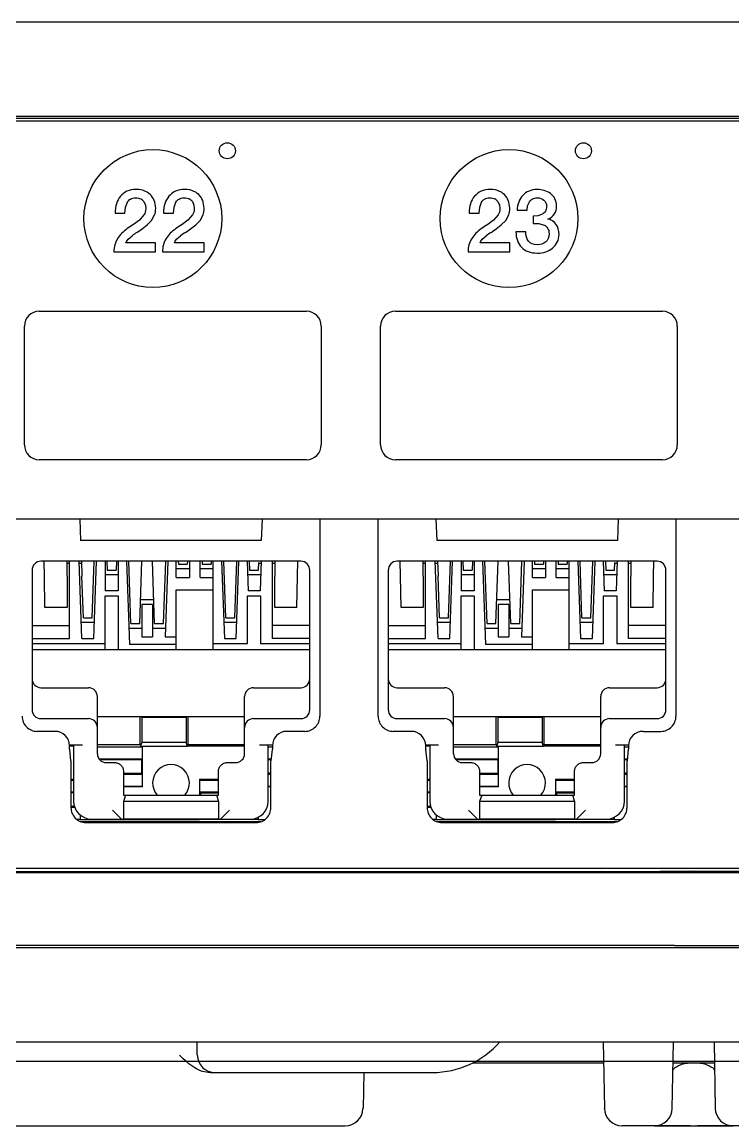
# Model space of a CAD drawing. Header units: millimetres. Extents: x -1589 to 88627, y 12943 to 76663.
# Drawn here: x 16722.9 to 17027.2, y 57218.8 to 57690.9 of the extents above; entities that cross this region are included whole.
import ezdxf

# ---------------------------------------------------------------- set-up
doc = ezdxf.new("R2010")
doc.units = ezdxf.units.MM
doc.header["$LTSCALE"] = 200
for name, color, linetype in [('3_ALL_AXES', 7, 'Continuous'), ('7__ALL_ROUNDS', 7, 'Continuous'), ('8_ALL_COSMETICS', 7, 'Continuous'), ('ztemper', 7, 'Continuous')]:
    doc.layers.add(name, color=color, linetype=linetype)

# ---------------------------------------------------------------- blocks, each defined once
blk = doc.blocks.new('entry')
at = {"color": 7}
blk.add_line((223.489, 44.45), (-223.489, 44.45), dxfattribs=at)
blk = doc.blocks.new('360 iPatch Cat6 24Port Panel')
at = {"color": 7, "linetype": 'Continuous', "lineweight": 25}
for p, q in [((108884.598, 33181.446), (108463.775, 33181.446)), ((108872.852, 33177.473), (108475.522, 33177.473)), ((108476.353, 33177.672), (108872.021, 33177.672)), ((108796.118, 33177.588), (108855.03, 33177.588)), ((108855.03, 33177.588), (108855.042, 33177.594)), ((108855.042, 33177.594), (108864.537, 33177.594)), ((108831.179, 33161.52), (108831.208, 33160.664)), ((108838.487, 33161.52), (108838.457, 33160.664)), ((108840.806, 33161.52), (108840.806, 33153.619)), ((108843.146, 33153.619), (108843.146, 33161.52)), ((108845.465, 33161.52), (108845.495, 33160.664)), ((108852.774, 33161.52), (108852.744, 33160.664)), ((108855.092, 33161.52), (108855.092, 33153.619)), ((108838.457, 33160.664), (108831.208, 33160.664)), ((108852.744, 33160.664), (108845.495, 33160.664)), ((108830.761, 33156.735), (108830.761, 33159.831)), ((108831.26, 33156.735), (108831.152, 33159.831)), ((108831.678, 33157.569), (108831.757, 33159.831)), ((108831.739, 33156.735), (108831.847, 33159.831)), ((108832.19, 33159.831), (108832.19, 33158.64)), ((108832.261, 33159.831), (108832.273, 33159.473)), ((108832.643, 33159.831), (108832.63, 33159.473)), ((108832.714, 33159.831), (108832.714, 33158.64)), ((108833.048, 33159.831), (108833.165, 33156.497)), ((108833.226, 33157.33), (108833.138, 33159.831)), ((108833.583, 33157.33), (108833.67, 33159.831)), ((108834.178, 33157.33), (108834.091, 33159.831)), ((108834.535, 33157.33), (108834.623, 33159.831)), ((108834.713, 33159.831), (108834.607, 33156.801)), ((108835.047, 33159.182), (108835.047, 33159.831)), ((108835.126, 33159.831), (108835.131, 33159.711)), ((108835.131, 33159.711), (108835.488, 33159.711)), ((108835.492, 33159.831), (108835.488, 33159.711)), ((108835.571, 33159.831), (108835.571, 33159.182)), ((108836, 33159.182), (108836, 33159.831)), ((108836.079, 33159.831), (108836.083, 33159.711)), ((108836.083, 33159.711), (108836.44, 33159.711)), ((108836.444, 33159.831), (108836.44, 33159.711)), ((108836.523, 33156.299), (108836.523, 33159.831)), ((108836.866, 33159.831), (108836.975, 33156.735)), ((108837.035, 33157.569), (108836.956, 33159.831)), ((108837.393, 33157.569), (108837.472, 33159.831)), ((108837.453, 33156.735), (108837.562, 33159.831)), ((108837.885, 33159.831), (108837.927, 33158.64)), ((108837.975, 33159.831), (108837.988, 33159.473)), ((108838.447, 33159.831), (108838.406, 33158.64)), ((108838.905, 33156.735), (108838.905, 33159.831)), ((108845.048, 33156.735), (108845.048, 33159.831)), ((108845.546, 33156.735), (108845.438, 33159.831)), ((108845.964, 33157.569), (108846.043, 33159.831)), ((108846.025, 33156.735), (108846.133, 33159.831)), ((108846.476, 33159.831), (108846.476, 33158.64)), ((108846.547, 33159.831), (108846.56, 33159.473)), ((108846.929, 33159.831), (108846.917, 33159.473)), ((108847, 33159.831), (108847, 33158.64)), ((108847.335, 33159.831), (108847.451, 33156.497)), ((108847.512, 33157.33), (108847.425, 33159.831)), ((108847.869, 33157.33), (108847.956, 33159.831)), ((108848.464, 33157.33), (108848.377, 33159.831)), ((108848.822, 33157.33), (108848.909, 33159.831)), ((108848.999, 33159.831), (108848.893, 33156.801)), ((108849.334, 33159.182), (108849.334, 33159.831)), ((108849.413, 33159.831), (108849.417, 33159.711)), ((108849.417, 33159.711), (108849.774, 33159.711)), ((108849.778, 33159.831), (108849.774, 33159.711)), ((108849.857, 33159.831), (108849.857, 33159.182)), ((108850.286, 33159.182), (108850.286, 33159.831)), ((108850.365, 33159.831), (108850.369, 33159.711)), ((108850.369, 33159.711), (108850.726, 33159.711)), ((108850.731, 33159.831), (108850.726, 33159.711)), ((108850.81, 33156.299), (108850.81, 33159.831)), ((108851.153, 33159.831), (108851.261, 33156.735)), ((108851.322, 33157.569), (108851.243, 33159.831)), ((108851.679, 33157.569), (108851.758, 33159.831)), ((108851.74, 33156.735), (108851.848, 33159.831)), ((108852.172, 33159.831), (108852.213, 33158.64)), ((108852.262, 33159.831), (108852.274, 33159.473)), ((108852.734, 33159.831), (108852.692, 33158.64)), ((108853.191, 33156.735), (108853.191, 33159.831)), ((108831.321, 33157.569), (108831.263, 33159.235)), ((108832.714, 33159.283), (108832.19, 33159.283)), ((108832.273, 33159.473), (108832.63, 33159.473)), ((108835.571, 33159.521), (108835.047, 33159.521)), ((108835.047, 33159.182), (108835.571, 33159.182)), ((108836.523, 33159.521), (108836, 33159.521)), ((108836, 33159.182), (108836.523, 33159.182)), ((108838.428, 33159.283), (108837.904, 33159.283)), ((108837.988, 33159.473), (108838.345, 33159.473)), ((108845.607, 33157.569), (108845.549, 33159.235)), ((108847, 33159.283), (108846.476, 33159.283)), ((108846.56, 33159.473), (108846.917, 33159.473)), ((108849.857, 33159.521), (108849.334, 33159.521)), ((108849.334, 33159.182), (108849.857, 33159.182)), ((108850.81, 33159.521), (108850.286, 33159.521)), ((108850.286, 33159.182), (108850.81, 33159.182)), ((108852.715, 33159.283), (108852.191, 33159.283)), ((108852.274, 33159.473), (108852.631, 33159.473)), ((108832.714, 33158.64), (108832.19, 33158.64)), ((108832.19, 33158.442), (108832.714, 33158.442)), ((108832.19, 33156.299), (108832.19, 33158.442)), ((108832.714, 33158.442), (108832.714, 33156.299)), ((108834.145, 33158.283), (108833.616, 33158.283)), ((108835.047, 33158.68), (108836.523, 33158.68)), ((108835.047, 33156.299), (108835.047, 33158.68)), ((108837.904, 33158.442), (108838.428, 33158.442)), ((108837.904, 33156.537), (108837.904, 33158.442)), ((108838.406, 33158.64), (108837.927, 33158.64)), ((108838.428, 33158.442), (108838.428, 33156.537)), ((108847, 33158.64), (108846.476, 33158.64)), ((108846.476, 33158.442), (108847, 33158.442)), ((108846.476, 33156.299), (108846.476, 33158.442)), ((108847, 33158.442), (108847, 33156.299)), ((108848.431, 33158.283), (108847.902, 33158.283)), ((108849.334, 33158.68), (108850.81, 33158.68)), ((108849.334, 33156.299), (108849.334, 33158.68)), ((108852.191, 33158.442), (108852.715, 33158.442)), ((108852.191, 33156.537), (108852.191, 33158.442)), ((108852.692, 33158.64), (108852.213, 33158.64)), ((108852.715, 33158.442), (108852.715, 33156.537)), ((108834.095, 33158.092), (108833.666, 33158.092)), ((108833.666, 33158.092), (108833.666, 33156.801)), ((108834.095, 33158.092), (108834.095, 33156.801)), ((108848.381, 33158.092), (108847.953, 33158.092)), ((108847.953, 33158.092), (108847.953, 33156.801)), ((108848.381, 33158.092), (108848.381, 33156.801)), ((108831.321, 33157.569), (108831.678, 33157.569)), ((108837.035, 33157.569), (108837.393, 33157.569)), ((108845.607, 33157.569), (108845.964, 33157.569)), ((108851.322, 33157.569), (108851.679, 33157.569)), ((108829.261, 33157.252), (108830.761, 33157.252)), ((108831.761, 33157.378), (108831.238, 33157.378)), ((108833.666, 33157.14), (108833.142, 33157.14)), ((108833.226, 33157.33), (108833.583, 33157.33)), ((108834.619, 33157.14), (108834.095, 33157.14)), ((108834.178, 33157.33), (108834.535, 33157.33)), ((108837.476, 33157.378), (108836.952, 33157.378)), ((108840.405, 33157.252), (108838.905, 33157.252)), ((108843.548, 33157.252), (108845.048, 33157.252)), ((108846.048, 33157.378), (108845.524, 33157.378)), ((108847.953, 33157.14), (108847.429, 33157.14)), ((108847.512, 33157.33), (108847.869, 33157.33)), ((108848.905, 33157.14), (108848.381, 33157.14)), ((108848.464, 33157.33), (108848.822, 33157.33)), ((108851.762, 33157.378), (108851.238, 33157.378)), ((108854.691, 33157.252), (108853.191, 33157.252)), ((108829.261, 33156.735), (108830.761, 33156.735)), ((108829.261, 33156.537), (108832.19, 33156.537)), ((108831.26, 33156.735), (108831.739, 33156.735)), ((108833.666, 33156.801), (108834.095, 33156.801)), ((108834.607, 33156.801), (108835.047, 33156.801)), ((108836.523, 33156.537), (108837.904, 33156.537)), ((108836.975, 33156.735), (108837.453, 33156.735)), ((108838.428, 33156.537), (108840.405, 33156.537)), ((108840.405, 33156.735), (108838.905, 33156.735)), ((108843.548, 33156.735), (108845.048, 33156.735)), ((108843.548, 33156.537), (108846.476, 33156.537)), ((108845.546, 33156.735), (108846.025, 33156.735)), ((108847.953, 33156.801), (108848.381, 33156.801)), ((108848.893, 33156.801), (108849.334, 33156.801)), ((108850.81, 33156.537), (108852.191, 33156.537)), ((108851.261, 33156.735), (108851.74, 33156.735)), ((108852.715, 33156.537), (108854.691, 33156.537)), ((108854.691, 33156.735), (108853.191, 33156.735)), ((108829.261, 33156.299), (108840.405, 33156.299)), ((108835.047, 33156.497), (108833.165, 33156.497)), ((108843.548, 33156.299), (108854.691, 33156.299)), ((108849.334, 33156.497), (108847.451, 33156.497)), ((108837.785, 33153.592), (108831.88, 33153.592)), ((108833.597, 33152.489), (108833.597, 33153.592)), ((108835.443, 33153.573), (108833.659, 33153.573)), ((108833.659, 33153.573), (108833.661, 33152.565)), ((108835.443, 33153.573), (108835.441, 33152.565)), ((108835.505, 33153.592), (108835.505, 33152.489)), ((108852.072, 33153.592), (108846.167, 33153.592)), ((108847.883, 33152.489), (108847.883, 33153.592)), ((108849.729, 33153.573), (108847.946, 33153.573)), ((108847.946, 33153.573), (108847.947, 33152.565)), ((108849.729, 33153.573), (108849.728, 33152.565)), ((108849.792, 33153.592), (108849.792, 33152.489)), ((108830.182, 33153.012), (108829.467, 33153.012)), ((108840.199, 33153.012), (108839.484, 33153.012)), ((108844.468, 33153.012), (108843.753, 33153.012)), ((108853.771, 33153.012), (108854.485, 33153.012)), ((108833.661, 33152.565), (108833.616, 33152.427)), ((108835.441, 33152.565), (108833.661, 33152.565)), ((108835.494, 33152.403), (108835.441, 33152.565)), ((108847.947, 33152.565), (108847.902, 33152.427)), ((108849.728, 33152.565), (108847.947, 33152.565)), ((108849.781, 33152.403), (108849.728, 33152.565)), ((108830.765, 33152.304), (108830.765, 33152.429)), ((108830.928, 33152.422), (108830.765, 33152.422)), ((108830.765, 33152.304), (108830.777, 33152.285)), ((108830.822, 33151.83), (108830.777, 33152.285)), ((108831.88, 33152.489), (108833.597, 33152.489)), ((108831.88, 33152.395), (108833.69, 33152.395)), ((108833.597, 33152.489), (108833.61, 33152.41)), ((108833.69, 33152.41), (108833.61, 33152.41)), ((108835.494, 33152.403), (108833.69, 33152.403)), ((108833.69, 33150.793), (108833.69, 33152.403)), ((108835.505, 33152.489), (108835.494, 33152.422)), ((108837.785, 33152.422), (108835.494, 33152.422)), ((108835.494, 33152.422), (108835.494, 33152.403)), ((108835.505, 33152.489), (108837.785, 33152.489)), ((108838.738, 33152.395), (108838.901, 33152.395)), ((108838.889, 33152.285), (108838.844, 33151.83)), ((108838.901, 33152.304), (108838.889, 33152.285)), ((108838.901, 33152.429), (108838.901, 33152.304)), ((108845.051, 33152.304), (108845.051, 33152.429)), ((108845.214, 33152.422), (108845.051, 33152.422)), ((108845.051, 33152.304), (108845.063, 33152.285)), ((108845.108, 33151.83), (108845.063, 33152.285)), ((108846.167, 33152.489), (108847.883, 33152.489)), ((108846.167, 33152.395), (108847.976, 33152.395)), ((108847.883, 33152.489), (108847.896, 33152.41)), ((108847.976, 33152.41), (108847.896, 33152.41)), ((108849.781, 33152.403), (108847.976, 33152.403)), ((108847.976, 33150.793), (108847.976, 33152.403)), ((108849.792, 33152.489), (108849.781, 33152.422)), ((108852.072, 33152.422), (108849.781, 33152.422)), ((108849.781, 33152.422), (108849.781, 33152.403)), ((108849.792, 33152.489), (108852.072, 33152.489)), ((108853.024, 33152.395), (108853.187, 33152.395)), ((108853.175, 33152.285), (108853.13, 33151.83)), ((108853.187, 33152.304), (108853.175, 33152.285)), ((108853.187, 33152.429), (108853.187, 33152.304)), ((108830.822, 33151.83), (108830.822, 33149.953)), ((108831.943, 33151.915), (108833.69, 33151.915)), ((108831.97, 33151.881), (108833.69, 33151.881)), ((108833.654, 33151.881), (108833.654, 33151.334)), ((108838.738, 33151.915), (108838.844, 33151.915)), ((108838.738, 33151.881), (108838.844, 33151.881)), ((108838.844, 33149.953), (108838.844, 33151.83)), ((108845.108, 33151.83), (108845.108, 33149.953)), ((108846.229, 33151.915), (108847.976, 33151.915)), ((108846.257, 33151.881), (108847.976, 33151.881)), ((108847.941, 33151.881), (108847.941, 33151.334)), ((108853.024, 33151.915), (108853.13, 33151.915)), ((108853.024, 33151.881), (108853.13, 33151.881)), ((108853.13, 33149.953), (108853.13, 33151.83)), ((108832.928, 33151.334), (108833.69, 33151.334)), ((108832.928, 33151.3), (108833.69, 33151.3)), ((108838.844, 33151.334), (108838.738, 33151.334)), ((108838.738, 33151.3), (108838.844, 33151.3)), ((108847.214, 33151.334), (108847.976, 33151.334)), ((108847.214, 33151.3), (108847.976, 33151.3)), ((108853.13, 33151.334), (108853.024, 33151.334)), ((108853.024, 33151.3), (108853.13, 33151.3)), ((108830.822, 33151.089), (108830.928, 33151.089)), ((108830.822, 33151.061), (108830.928, 33151.061)), ((108832.928, 33150.82), (108833.69, 33150.82)), ((108833.69, 33150.793), (108832.928, 33150.793)), ((108835.976, 33151.089), (108836.738, 33151.089)), ((108835.976, 33151.089), (108835.976, 33150.449)), ((108835.976, 33151.061), (108836.738, 33151.061)), ((108838.738, 33150.82), (108838.844, 33150.82)), ((108838.844, 33150.793), (108838.738, 33150.793)), ((108845.108, 33151.089), (108845.214, 33151.089)), ((108845.108, 33151.061), (108845.214, 33151.061)), ((108847.214, 33150.82), (108847.976, 33150.82)), ((108847.976, 33150.793), (108847.214, 33150.793)), ((108850.262, 33151.089), (108851.024, 33151.089)), ((108850.262, 33151.089), (108850.262, 33150.449)), ((108850.262, 33151.061), (108851.024, 33151.061)), ((108853.024, 33150.82), (108853.13, 33150.82)), ((108853.13, 33150.793), (108853.024, 33150.793)), ((108830.822, 33150.582), (108830.928, 33150.582)), ((108830.928, 33150.548), (108830.822, 33150.548)), ((108832.928, 33150.449), (108836.738, 33150.449)), ((108833.011, 33150.449), (108832.928, 33150.194)), ((108835.976, 33150.582), (108836.738, 33150.582)), ((108835.976, 33150.548), (108836.738, 33150.548)), ((108836.012, 33150.548), (108836.012, 33150.449)), ((108836.654, 33150.449), (108836.738, 33150.194)), ((108845.108, 33150.582), (108845.214, 33150.582)), ((108845.214, 33150.548), (108845.108, 33150.548)), ((108847.214, 33150.449), (108851.024, 33150.449)), ((108847.298, 33150.449), (108847.214, 33150.194)), ((108850.262, 33150.582), (108851.024, 33150.582)), ((108850.262, 33150.548), (108851.024, 33150.548)), ((108850.298, 33150.548), (108850.298, 33150.449)), ((108850.941, 33150.449), (108851.024, 33150.194)), ((108830.964, 33150), (108830.822, 33150)), ((108830.822, 33149.967), (108830.976, 33149.967)), ((108836.738, 33150.194), (108832.928, 33150.194)), ((108832.928, 33150.194), (108832.928, 33149.497)), ((108836.738, 33150.194), (108836.738, 33149.497)), ((108845.25, 33150), (108845.108, 33150)), ((108845.108, 33149.967), (108845.262, 33149.967)), ((108851.024, 33150.194), (108847.214, 33150.194)), ((108847.214, 33150.194), (108847.214, 33149.497)), ((108851.024, 33150.194), (108851.024, 33149.497)), ((108831.052, 33149.487), (108831.19, 33149.487)), ((108831.19, 33149.66), (108831.19, 33149.459)), ((108835.976, 33149.459), (108831.19, 33149.459)), ((108836.738, 33149.497), (108832.928, 33149.497)), ((108835.976, 33149.497), (108835.976, 33149.459)), ((108835.976, 33149.487), (108838.333, 33149.487)), ((108838.333, 33149.567), (108838.333, 33149.459)), ((108838.581, 33149.459), (108838.333, 33149.459)), ((108845.338, 33149.487), (108845.476, 33149.487)), ((108845.476, 33149.66), (108845.476, 33149.459)), ((108850.262, 33149.459), (108845.476, 33149.459)), ((108851.024, 33149.497), (108847.214, 33149.497)), ((108850.262, 33149.497), (108850.262, 33149.459)), ((108850.262, 33149.487), (108852.619, 33149.487)), ((108852.619, 33149.567), (108852.619, 33149.459)), ((108852.867, 33149.459), (108852.619, 33149.459)), ((108831.223, 33149.393), (108838.443, 33149.393)), ((108845.509, 33149.393), (108852.729, 33149.393)), ((108785.287, 33147.521), (108870.242, 33147.521)), ((108870.242, 33147.338), (108785.287, 33147.338)), ((108800.924, 33147.39), (108854.456, 33147.39)), ((108830.538, 33147.366), (108830.684, 33147.395)), ((108852.241, 33147.366), (108852.096, 33147.395)), ((108854.31, 33147.366), (108854.456, 33147.395)), ((108854.456, 33147.39), (108854.477, 33147.41)), ((108854.477, 33147.41), (108855.667, 33147.41)), ((108855.688, 33147.39), (108855.667, 33147.41)), ((108855.834, 33147.366), (108855.688, 33147.395)), ((108870.242, 33147.39), (108855.688, 33147.39)), ((108872.021, 33144.338), (108476.353, 33144.338)), ((108855.03, 33144.422), (108796.118, 33144.422)), ((108855.03, 33144.422), (108855.042, 33144.416)), ((108864.537, 33144.416), (108855.042, 33144.416)), ((108463.736, 33140.564), (108884.638, 33140.564)), ((108835.887, 33140.039), (108835.878, 33140.564)), ((108846.925, 33139.718), (108852.189, 33139.718)), ((108854.974, 33139.718), (108856.635, 33139.718)), ((108842.574, 33139.337), (108842.537, 33137.89)), ((108814.754, 33137.194), (108841.822, 33137.194)), ((108854.228, 33137.196), (108852.935, 33137.196))]:
    blk.add_line(p, q, dxfattribs=at)
at = {"ltscale": 2}
for centre, radius in [((108837.094, 33176.287), 0.323), ((108851.38, 33176.287), 0.323), ((108834.106, 33173.57), 2.764), ((108848.393, 33173.57), 2.764)]:
    blk.add_circle(centre, radius, dxfattribs=at)
at = {"color": 7, "linetype": 'Continuous', "lineweight": 25}
for centre, radius, start, end in [((108829.467, 33153.619), 0.607, 179.9869, 270.0087), ((108840.199, 33153.619), 0.607, 269.9869, 0.0087), ((108843.753, 33153.619), 0.607, 179.9869, 270.0087), ((108854.485, 33153.619), 0.607, 269.9869, 0.0087), ((108830.182, 33152.429), 0.583, 0, 90), ((108839.484, 33152.429), 0.583, 90, 180), ((108844.468, 33152.429), 0.583, 0, 90), ((108853.771, 33152.429), 0.583, 90, 180), ((108834.833, 33150.941), 0.738, 317.4851, 222.5147), ((108849.119, 33150.941), 0.738, 317.4851, 222.5147), ((108841.822, 33137.909), 0.714, 270.0013, 358.5)]:
    blk.add_arc(centre, radius, start, end, dxfattribs=at)
at = {"layer": '3_ALL_AXES', "color": 7, "linetype": 'Continuous', "lineweight": 25}
for p, q in [((108830.666, 33159.235), (108830.666, 33159.831)), ((108831.242, 33159.831), (108831.263, 33159.235)), ((108839, 33159.831), (108839, 33159.235)), ((108844.952, 33159.235), (108844.952, 33159.831)), ((108845.528, 33159.831), (108845.549, 33159.235)), ((108853.286, 33159.831), (108853.286, 33159.235)), ((108829.777, 33157.979), (108829.755, 33159.235)), ((108839.889, 33157.979), (108839.911, 33159.235)), ((108844.063, 33157.979), (108844.041, 33159.235)), ((108854.175, 33157.979), (108854.197, 33159.235))]:
    blk.add_line(p, q, dxfattribs=at)
at = {"layer": '7__ALL_ROUNDS', "color": 7, "linetype": 'Continuous', "lineweight": 25}
for p, q in [((108869.647, 33161.52), (108785.882, 33161.52)), ((108840.047, 33159.831), (108829.618, 33159.831)), ((108829.755, 33159.235), (108829.745, 33159.831)), ((108830.761, 33159.742), (108830.666, 33159.742)), ((108831.245, 33159.742), (108831.155, 33159.742)), ((108838.345, 33159.473), (108838.356, 33159.786)), ((108838.444, 33159.742), (108838.354, 33159.742)), ((108839, 33159.742), (108838.905, 33159.742)), ((108839.911, 33159.235), (108839.921, 33159.831)), ((108854.334, 33159.831), (108843.905, 33159.831)), ((108844.041, 33159.235), (108844.031, 33159.831)), ((108845.048, 33159.742), (108844.952, 33159.742)), ((108845.531, 33159.742), (108845.441, 33159.742)), ((108852.631, 33159.473), (108852.642, 33159.786)), ((108852.731, 33159.742), (108852.641, 33159.742)), ((108853.286, 33159.742), (108853.191, 33159.742)), ((108854.197, 33159.235), (108854.208, 33159.831)), ((108829.261, 33159.473), (108829.261, 33153.878)), ((108830.666, 33159.235), (108830.666, 33157.979)), ((108839, 33157.979), (108839, 33159.235)), ((108840.405, 33153.878), (108840.405, 33159.473)), ((108843.548, 33159.473), (108843.548, 33153.878)), ((108844.952, 33159.235), (108844.952, 33157.979)), ((108853.286, 33157.979), (108853.286, 33159.235)), ((108854.691, 33153.878), (108854.691, 33159.473)), ((108834.145, 33158.283), (108833.616, 33158.283)), ((108848.431, 33158.283), (108847.902, 33158.283)), ((108830.666, 33157.979), (108829.777, 33157.979)), ((108839.889, 33157.979), (108839, 33157.979)), ((108844.952, 33157.979), (108844.063, 33157.979)), ((108854.175, 33157.979), (108853.286, 33157.979)), ((108829.618, 33154.762), (108831.523, 33154.762)), ((108838.143, 33154.762), (108840.047, 33154.762)), ((108843.905, 33154.762), (108845.81, 33154.762)), ((108852.429, 33154.762), (108854.334, 33154.762)), ((108831.88, 33152.116), (108831.88, 33154.404)), ((108837.785, 33152.116), (108837.785, 33154.404)), ((108846.167, 33152.116), (108846.167, 33154.404)), ((108852.072, 33152.116), (108852.072, 33154.404)), ((108829.618, 33153.521), (108831.523, 33153.521)), ((108838.143, 33153.521), (108840.047, 33153.521)), ((108843.905, 33153.521), (108845.81, 33153.521)), ((108852.429, 33153.521), (108854.334, 33153.521)), ((108830.758, 33152.473), (108831.285, 33152.473)), ((108830.928, 33152.473), (108830.928, 33150.211)), ((108838.381, 33152.473), (108838.908, 33152.473)), ((108838.738, 33150.211), (108838.738, 33152.473)), ((108845.044, 33152.473), (108845.571, 33152.473)), ((108845.214, 33152.473), (108845.214, 33150.211)), ((108852.667, 33152.473), (108853.194, 33152.473)), ((108853.024, 33150.211), (108853.024, 33152.473)), ((108832.238, 33151.759), (108832.57, 33151.759)), ((108837.096, 33151.759), (108837.428, 33151.759)), ((108846.524, 33151.759), (108846.856, 33151.759)), ((108851.383, 33151.759), (108851.715, 33151.759)), ((108832.928, 33151.402), (108832.928, 33150.449)), ((108836.738, 33150.449), (108836.738, 33151.402)), ((108847.214, 33151.402), (108847.214, 33150.449)), ((108851.024, 33150.449), (108851.024, 33151.402)), ((108831.642, 33149.497), (108832.928, 33149.497)), ((108832.822, 33149.519), (108832.486, 33149.854)), ((108832.842, 33149.498), (108832.822, 33149.519)), ((108836.738, 33149.497), (108838.024, 33149.497)), ((108836.824, 33149.498), (108836.844, 33149.519)), ((108836.844, 33149.519), (108837.18, 33149.854)), ((108845.929, 33149.497), (108847.214, 33149.497)), ((108847.108, 33149.519), (108846.773, 33149.854)), ((108847.128, 33149.498), (108847.108, 33149.519)), ((108851.024, 33149.497), (108852.31, 33149.497)), ((108851.11, 33149.498), (108851.13, 33149.519)), ((108851.13, 33149.519), (108851.466, 33149.854)), ((108831.417, 33149.358), (108838.249, 33149.358)), ((108845.703, 33149.358), (108852.535, 33149.358)), ((108835.887, 33140.039), (108835.878, 33140.564)), ((108852.174, 33140.564), (108852.22, 33137.898)), ((108854.942, 33137.898), (108854.988, 33140.564)), ((108856.62, 33140.564), (108856.666, 33137.898)), ((108836.4, 33139.337), (108845.334, 33139.337)), ((108852.22, 33137.898), (108852.22, 33137.904)), ((108855.657, 33137.196), (108852.935, 33137.196)), ((108854.234, 33137.198), (108855.952, 33137.199)), ((108855.952, 33137.199), (108857.375, 33137.198)), ((108858.661, 33137.196), (108855.952, 33137.196))]:
    blk.add_line(p, q, dxfattribs=at)
for centre, radius, start, end in [((108829.618, 33159.473), 0.357, 90, 180), ((108840.047, 33159.473), 0.357, 0, 90), ((108843.905, 33159.473), 0.357, 90, 180), ((108854.334, 33159.473), 0.357, 0, 90), ((108829.619, 33155.119), 0.357, 179.9563, 269.9562), ((108831.523, 33154.404), 0.357, 359.9563, 89.9562), ((108838.143, 33154.404), 0.357, 90.0438, 180.0437), ((108840.047, 33155.119), 0.357, 270.0438, 0.0437), ((108843.905, 33155.119), 0.357, 179.9563, 269.9562), ((108845.809, 33154.404), 0.357, 359.9563, 89.9562), ((108852.429, 33154.404), 0.357, 90.0438, 180.0437), ((108854.333, 33155.119), 0.357, 270.0438, 0.0437), ((108829.618, 33153.878), 0.357, 180, 270), ((108840.047, 33153.878), 0.357, 270, 0), ((108843.905, 33153.878), 0.357, 180, 270), ((108854.334, 33153.878), 0.357, 270, 0), ((108831.523, 33153.164), 0.357, 0, 90), ((108838.143, 33153.164), 0.357, 90, 180), ((108845.81, 33153.164), 0.357, 0, 90), ((108852.429, 33153.164), 0.357, 90, 180), ((108832.238, 33152.116), 0.357, 180, 270), ((108837.428, 33152.116), 0.357, 270, 0), ((108846.524, 33152.116), 0.357, 180, 270), ((108851.715, 33152.116), 0.357, 270, 0), ((108831.417, 33149.953), 0.595, 179.9965, 270.0035), ((108831.642, 33150.211), 0.714, 180, 270), ((108838.024, 33150.211), 0.714, 270, 0), ((108838.249, 33149.953), 0.595, 269.9965, 0.0035), ((108845.703, 33149.953), 0.595, 179.9965, 270.0035), ((108845.929, 33150.211), 0.714, 180, 270), ((108852.31, 33150.211), 0.714, 270, 0), ((108852.535, 33149.953), 0.595, 269.9965, 0.0035), ((108845.334, 33142.909), 3.572, 269.9999, 318.858), ((108836.602, 33140.052), 0.714, 181, 270), ((108852.935, 33137.911), 0.714, 181, 270), ((108854.228, 33137.911), 0.714, 270, 358.9973), ((108857.381, 33137.911), 0.714, 181, 270)]:
    blk.add_arc(centre, radius, start, end, dxfattribs=at)
for points, start_tangent, end_tangent in [([(108832.57, 33151.759), (108832.639, 33151.752), (108832.707, 33151.732), (108832.768, 33151.699), (108832.823, 33151.654), (108832.868, 33151.6), (108832.901, 33151.539), (108832.921, 33151.471), (108832.928, 33151.402)], (1, 0), (0, -1)), ([(108836.738, 33151.402), (108836.745, 33151.471), (108836.765, 33151.539), (108836.798, 33151.6), (108836.843, 33151.654), (108836.897, 33151.699), (108836.959, 33151.732), (108837.026, 33151.752), (108837.096, 33151.759)], (0, 1), (1, 0)), ([(108846.856, 33151.759), (108846.926, 33151.752), (108846.993, 33151.732), (108847.055, 33151.699), (108847.109, 33151.654), (108847.154, 33151.6), (108847.187, 33151.539), (108847.207, 33151.471), (108847.214, 33151.402)], (1, 0), (0, -1)), ([(108851.024, 33151.402), (108851.031, 33151.471), (108851.051, 33151.539), (108851.085, 33151.6), (108851.129, 33151.654), (108851.184, 33151.699), (108851.246, 33151.732), (108851.313, 33151.752), (108851.383, 33151.759)], (0, 1), (1, 0)), ([(108832.842, 33149.498), (108832.843, 33149.497), (108832.844, 33149.497), (108832.845, 33149.497)], (0.707107, -0.707107), (1, 0)), ([(108836.824, 33149.498), (108836.823, 33149.497), (108836.822, 33149.497), (108836.821, 33149.497)], (-0.707107, -0.707107), (-1, 0)), ([(108847.128, 33149.498), (108847.129, 33149.497), (108847.13, 33149.497), (108847.131, 33149.497)], (0.707107, -0.707107), (1, 0)), ([(108851.11, 33149.498), (108851.109, 33149.497), (108851.108, 33149.497), (108851.107, 33149.497)], (-0.707107, -0.707107), (-1, 0)), ([(108836.4, 33139.337), (108836.1, 33139.382), (108835.786, 33139.52), (108835.477, 33139.746), (108835.174, 33140.033)], (-1, -0.000154), (-0.705872, 0.70834)), ([(108854.968, 33139.414), (108855.006, 33139.484), (108855.114, 33139.568), (108855.28, 33139.649), (108855.48, 33139.705), (108855.621, 33139.723)], (0.017452, 0.999848), (0.998206, 0.059875)), ([(108855.987, 33139.723), (108856.129, 33139.705), (108856.329, 33139.649), (108856.494, 33139.568), (108856.603, 33139.484), (108856.64, 33139.414)], (0.998206, -0.059875), (0.017452, -0.999848))]:
    blk.add_spline(points, degree=3, dxfattribs=dict(at, start_tangent=start_tangent, end_tangent=end_tangent))
at = {"layer": '8_ALL_COSMETICS', "color": 7, "linetype": 'Continuous', "lineweight": 25}
for p, q in [((108833.013, 33174.031), (108833.083, 33174.223)), ((108833.744, 33174.247), (108833.805, 33174.108)), ((108834.221, 33173.982), (108834.181, 33174.23)), ((108834.96, 33174.031), (108835.03, 33174.223)), ((108835.691, 33174.247), (108835.751, 33174.108)), ((108836.168, 33173.982), (108836.128, 33174.23)), ((108847.222, 33174.031), (108847.291, 33174.223)), ((108847.952, 33174.247), (108848.013, 33174.108)), ((108848.429, 33173.982), (108848.389, 33174.23)), ((108849.135, 33174.084), (108849.21, 33174.244)), ((108832.589, 33173.789), (108832.989, 33173.789)), ((108832.989, 33173.789), (108833.013, 33174.031)), ((108833.805, 33174.108), (108833.821, 33173.968)), ((108834.536, 33173.789), (108834.936, 33173.789)), ((108834.936, 33173.789), (108834.96, 33174.031)), ((108835.751, 33174.108), (108835.768, 33173.968)), ((108846.798, 33173.789), (108847.197, 33173.789)), ((108847.197, 33173.789), (108847.222, 33174.031)), ((108848.013, 33174.108), (108848.029, 33173.968)), ((108848.716, 33173.901), (108849.116, 33173.901)), ((108849.116, 33173.901), (108849.135, 33174.084)), ((108833.569, 33173.51), (108833.331, 33173.331)), ((108833.747, 33173.713), (108833.569, 33173.51)), ((108833.877, 33173.314), (108834.052, 33173.496)), ((108834.052, 33173.496), (108834.175, 33173.716)), ((108835.516, 33173.51), (108835.278, 33173.331)), ((108835.694, 33173.713), (108835.516, 33173.51)), ((108835.824, 33173.314), (108835.999, 33173.496)), ((108835.999, 33173.496), (108836.122, 33173.716)), ((108847.777, 33173.51), (108847.539, 33173.331)), ((108847.955, 33173.713), (108847.777, 33173.51)), ((108848.085, 33173.314), (108848.26, 33173.496)), ((108848.26, 33173.496), (108848.383, 33173.716)), ((108849.557, 33173.683), (108849.361, 33173.67)), ((108849.361, 33173.67), (108849.361, 33173.372)), ((108849.361, 33173.372), (108849.592, 33173.365)), ((108849.732, 33173.744), (108849.557, 33173.683)), ((108849.592, 33173.365), (108849.798, 33173.309)), ((108833.466, 33173.014), (108833.675, 33173.155)), ((108833.675, 33173.155), (108833.877, 33173.314)), ((108835.413, 33173.014), (108835.622, 33173.155)), ((108835.622, 33173.155), (108835.824, 33173.314)), ((108847.674, 33173.014), (108847.883, 33173.155)), ((108847.883, 33173.155), (108848.085, 33173.314)), ((108849.07, 33173.04), (108848.671, 33173.04)), ((108834.218, 33172.592), (108833.024, 33172.592)), ((108833.114, 33172.743), (108833.27, 33172.881)), ((108834.218, 33172.234), (108834.218, 33172.592)), ((108836.165, 33172.592), (108834.971, 33172.592)), ((108835.061, 33172.743), (108835.216, 33172.881)), ((108836.165, 33172.234), (108836.165, 33172.592)), ((108848.426, 33172.592), (108847.232, 33172.592)), ((108847.322, 33172.743), (108847.478, 33172.881)), ((108848.426, 33172.234), (108848.426, 33172.592)), ((108832.544, 33172.234), (108834.218, 33172.234)), ((108834.491, 33172.234), (108836.165, 33172.234)), ((108846.752, 33172.234), (108848.426, 33172.234)), ((108829.55, 33169.853), (108840.265, 33169.853)), ((108843.836, 33169.853), (108854.551, 33169.853)), ((108828.955, 33164.496), (108828.955, 33169.258)), ((108840.86, 33169.258), (108840.86, 33164.496)), ((108843.241, 33164.496), (108843.241, 33169.258)), ((108855.146, 33169.258), (108855.146, 33164.496)), ((108840.265, 33163.901), (108829.55, 33163.901)), ((108854.551, 33163.901), (108843.836, 33163.901))]:
    blk.add_line(p, q, dxfattribs=at)
for centre, radius, start, end in [((108849.529, 33173.782), 0.953, 72.9222, 90.0162), ((108833.458, 33174.044), 0.35, 35.3714, 62.7502), ((108835.405, 33174.044), 0.35, 35.3714, 62.7501), ((108847.666, 33174.044), 0.35, 35.3714, 62.7502), ((108840.657, 33162.093), 13.416, 123.0987, 124.3804), ((108842.604, 33162.093), 13.416, 123.0987, 124.3804), ((108854.866, 33162.093), 13.416, 123.0987, 124.3804), ((108835.147, 33170.324), 3.172, 122.0024, 126.2816), ((108837.094, 33170.324), 3.172, 122.0024, 126.2816), ((108849.355, 33170.324), 3.172, 122.0024, 126.2816), ((108829.55, 33169.258), 0.595, 90, 180), ((108840.265, 33169.258), 0.595, 0, 90), ((108843.836, 33169.258), 0.595, 90, 180), ((108854.551, 33169.258), 0.595, 0, 90), ((108829.55, 33164.496), 0.595, 180, 270), ((108840.265, 33164.496), 0.595, 270, 0), ((108843.836, 33164.496), 0.595, 180, 270), ((108854.551, 33164.496), 0.595, 270, 0)]:
    blk.add_arc(centre, radius, start, end, dxfattribs=at)
for points in [[(108833.069, 33174.661), (108832.964, 33174.612), (108832.877, 33174.549), (108832.806, 33174.466)], [(108833.433, 33174.735), (108833.293, 33174.735), (108833.174, 33174.71), (108833.069, 33174.661)], [(108833.808, 33174.66), (108833.706, 33174.71), (108833.58, 33174.735), (108833.433, 33174.735)], [(108834.049, 33174.475), (108833.987, 33174.549), (108833.906, 33174.612), (108833.808, 33174.66)], [(108835.016, 33174.661), (108834.911, 33174.612), (108834.823, 33174.549), (108834.752, 33174.466)], [(108835.38, 33174.735), (108835.24, 33174.735), (108835.121, 33174.71), (108835.016, 33174.661)], [(108835.755, 33174.66), (108835.653, 33174.71), (108835.527, 33174.735), (108835.38, 33174.735)], [(108835.996, 33174.475), (108835.933, 33174.549), (108835.853, 33174.612), (108835.755, 33174.66)], [(108847.277, 33174.661), (108847.172, 33174.612), (108847.085, 33174.549), (108847.014, 33174.466)], [(108847.642, 33174.735), (108847.501, 33174.735), (108847.382, 33174.71), (108847.277, 33174.661)], [(108848.016, 33174.66), (108847.915, 33174.71), (108847.789, 33174.735), (108847.642, 33174.735)], [(108848.257, 33174.475), (108848.195, 33174.549), (108848.114, 33174.612), (108848.016, 33174.66)], [(108849.196, 33174.672), (108849.098, 33174.63), (108849.014, 33174.57), (108848.945, 33174.496)], [(108849.529, 33174.735), (108849.403, 33174.735), (108849.294, 33174.714), (108849.196, 33174.672)], [(108850.057, 33174.569), (108849.984, 33174.623), (108849.9, 33174.665), (108849.809, 33174.693)], [(108832.806, 33174.466), (108832.733, 33174.381), (108832.677, 33174.279), (108832.642, 33174.164)], [(108833.083, 33174.223), (108833.115, 33174.279), (108833.157, 33174.321), (108833.209, 33174.353)], [(108833.209, 33174.353), (108833.262, 33174.384), (108833.328, 33174.402), (108833.409, 33174.402)], [(108833.409, 33174.402), (108833.493, 33174.402), (108833.563, 33174.384), (108833.619, 33174.356)], [(108834.181, 33174.23), (108834.155, 33174.318), (108834.113, 33174.398), (108834.049, 33174.475)], [(108834.752, 33174.466), (108834.68, 33174.381), (108834.624, 33174.279), (108834.589, 33174.164)], [(108835.03, 33174.223), (108835.062, 33174.279), (108835.104, 33174.321), (108835.156, 33174.353)], [(108835.156, 33174.353), (108835.209, 33174.384), (108835.275, 33174.402), (108835.356, 33174.402)], [(108835.356, 33174.402), (108835.44, 33174.402), (108835.51, 33174.384), (108835.565, 33174.356)], [(108836.128, 33174.23), (108836.102, 33174.318), (108836.06, 33174.398), (108835.996, 33174.475)], [(108847.014, 33174.466), (108846.941, 33174.381), (108846.885, 33174.279), (108846.85, 33174.164)], [(108847.291, 33174.223), (108847.323, 33174.279), (108847.365, 33174.321), (108847.417, 33174.353)], [(108847.417, 33174.353), (108847.47, 33174.384), (108847.536, 33174.402), (108847.617, 33174.402)], [(108847.617, 33174.402), (108847.701, 33174.402), (108847.771, 33174.384), (108847.827, 33174.356)], [(108848.389, 33174.23), (108848.363, 33174.318), (108848.321, 33174.398), (108848.257, 33174.475)], [(108848.782, 33174.231), (108848.741, 33174.129), (108848.72, 33174.02), (108848.716, 33173.901)], [(108848.945, 33174.496), (108848.874, 33174.419), (108848.822, 33174.332), (108848.782, 33174.231)], [(108849.21, 33174.244), (108849.245, 33174.293), (108849.287, 33174.332), (108849.339, 33174.361)], [(108849.339, 33174.361), (108849.389, 33174.388), (108849.452, 33174.402), (108849.522, 33174.402)], [(108849.522, 33174.402), (108849.634, 33174.402), (108849.725, 33174.37), (108849.795, 33174.307)], [(108849.795, 33174.307), (108849.865, 33174.244), (108849.904, 33174.16), (108849.904, 33174.055)], [(108850.235, 33174.363), (108850.191, 33174.447), (108850.131, 33174.514), (108850.057, 33174.569)], [(108850.303, 33174.08), (108850.303, 33174.185), (108850.278, 33174.279), (108850.235, 33174.363)], [(108832.642, 33174.164), (108832.607, 33174.048), (108832.589, 33173.922), (108832.589, 33173.789)], [(108833.821, 33173.968), (108833.819, 33173.87), (108833.794, 33173.786), (108833.747, 33173.713)], [(108834.175, 33173.716), (108834.204, 33173.793), (108834.221, 33173.884), (108834.221, 33173.982)], [(108834.589, 33174.164), (108834.554, 33174.048), (108834.536, 33173.922), (108834.536, 33173.789)], [(108835.768, 33173.968), (108835.765, 33173.87), (108835.741, 33173.786), (108835.694, 33173.713)], [(108836.122, 33173.716), (108836.151, 33173.793), (108836.168, 33173.884), (108836.168, 33173.982)], [(108846.85, 33174.164), (108846.815, 33174.048), (108846.798, 33173.922), (108846.798, 33173.789)], [(108848.029, 33173.968), (108848.027, 33173.87), (108848.002, 33173.786), (108847.955, 33173.713)], [(108848.383, 33173.716), (108848.412, 33173.793), (108848.429, 33173.884), (108848.429, 33173.982)], [(108849.855, 33173.866), (108849.823, 33173.814), (108849.781, 33173.772), (108849.732, 33173.744)], [(108849.904, 33174.055), (108849.904, 33173.978), (108849.886, 33173.915), (108849.855, 33173.866)], [(108850.219, 33173.754), (108850.275, 33173.845), (108850.303, 33173.954), (108850.303, 33174.08)], [(108849.956, 33173.548), (108850.075, 33173.597), (108850.163, 33173.663), (108850.219, 33173.754)], [(108850.282, 33173.337), (108850.205, 33173.45), (108850.096, 33173.52), (108849.956, 33173.548)], [(108850.401, 33172.935), (108850.401, 33173.092), (108850.359, 33173.225), (108850.282, 33173.337)], [(108833.082, 33173.165), (108832.915, 33173.05), (108832.786, 33172.917), (108832.691, 33172.767)], [(108835.029, 33173.165), (108834.862, 33173.05), (108834.732, 33172.917), (108834.637, 33172.767)], [(108847.29, 33173.165), (108847.123, 33173.05), (108846.994, 33172.917), (108846.899, 33172.767)], [(108848.671, 33173.04), (108848.671, 33172.91), (108848.692, 33172.795), (108848.729, 33172.689)], [(108849.179, 33172.665), (108849.102, 33172.763), (108849.063, 33172.889), (108849.07, 33173.04)], [(108849.798, 33173.309), (108849.858, 33173.281), (108849.907, 33173.239), (108849.944, 33173.183)], [(108850.002, 33172.956), (108850.002, 33172.816), (108849.956, 33172.707), (108849.865, 33172.63)], [(108849.944, 33173.183), (108849.981, 33173.127), (108850.002, 33173.05), (108850.002, 33172.956)], [(108850.329, 33172.62), (108850.376, 33172.711), (108850.401, 33172.816), (108850.401, 33172.935)], [(108832.691, 33172.767), (108832.593, 33172.613), (108832.544, 33172.438), (108832.544, 33172.234)], [(108833.024, 33172.592), (108833.038, 33172.644), (108833.069, 33172.693), (108833.114, 33172.743)], [(108834.637, 33172.767), (108834.54, 33172.613), (108834.491, 33172.438), (108834.491, 33172.234)], [(108834.971, 33172.592), (108834.985, 33172.644), (108835.016, 33172.693), (108835.061, 33172.743)], [(108846.899, 33172.767), (108846.801, 33172.613), (108846.752, 33172.438), (108846.752, 33172.234)], [(108847.232, 33172.592), (108847.246, 33172.644), (108847.277, 33172.693), (108847.322, 33172.743)], [(108848.729, 33172.689), (108848.766, 33172.585), (108848.822, 33172.494), (108848.891, 33172.419)], [(108849.532, 33172.518), (108849.375, 33172.518), (108849.256, 33172.567), (108849.179, 33172.665)], [(108849.865, 33172.63), (108849.774, 33172.553), (108849.665, 33172.518), (108849.532, 33172.518)], [(108850.141, 33172.386), (108850.219, 33172.448), (108850.282, 33172.529), (108850.329, 33172.62)], [(108848.891, 33172.419), (108848.962, 33172.343), (108849.053, 33172.287), (108849.158, 33172.247)], [(108849.158, 33172.247), (108849.263, 33172.206), (108849.389, 33172.185), (108849.532, 33172.185)], [(108849.532, 33172.185), (108849.648, 33172.185), (108849.76, 33172.203), (108849.865, 33172.238)], [(108849.865, 33172.238), (108849.97, 33172.273), (108850.061, 33172.322), (108850.141, 33172.386)]]:
    blk.add_open_spline(points, degree=3, dxfattribs=at)

msp = doc.modelspace()

# ---------------------------------------------------------------- block references
at = {"ltscale": 2, "xscale": 10.66757734301063, "yscale": 10.66757734301063, "zscale": 10.66757734301063}
msp.add_blockref('360 iPatch Cat6 24Port Panel', (-1144217.34, -296274.76), dxfattribs=at)
at = {"layer": 'ztemper', "xscale": 10, "yscale": 10, "zscale": 10}
msp.add_blockref('entry', (15072.95, 56801.88), dxfattribs=at)

doc.saveas('drawing.dxf')
